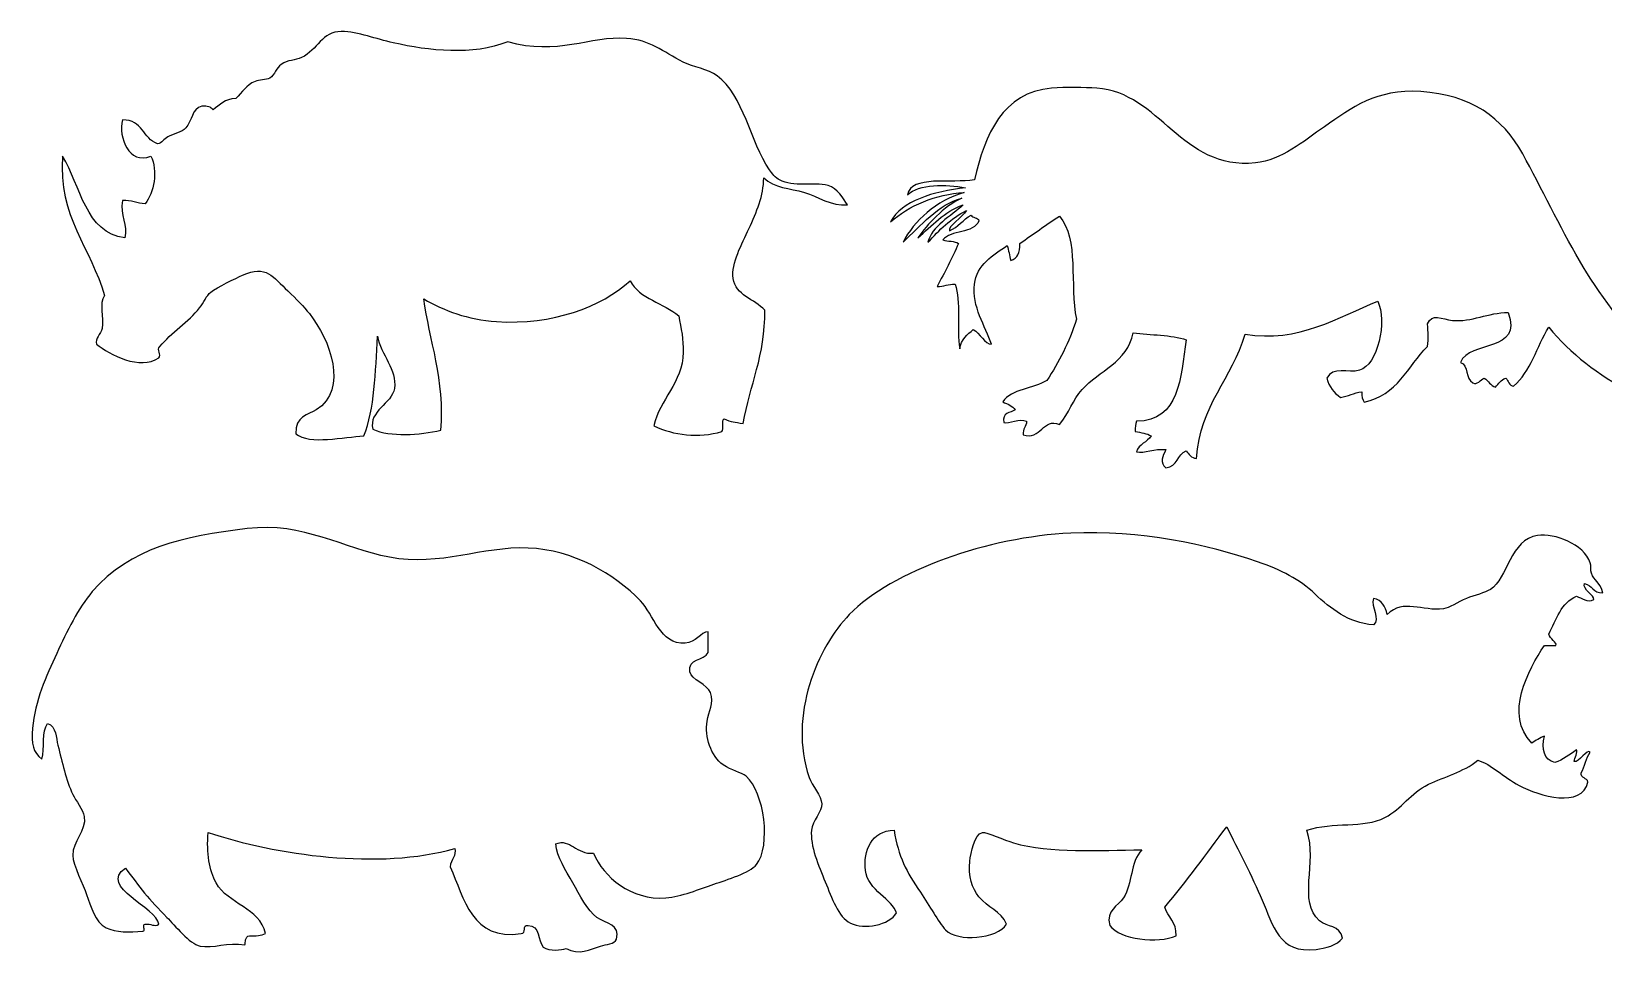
# Model space of a CAD drawing. Header units: centimetres. Extents: x -64 to 65, y -66 to 66.
# Drawn here: x -37.47 to -20.55, y 0.87 to 10.82 of the extents above; entities that cross this region are included whole.
import ezdxf

# ---------------------------------------------------------------- set-up
doc = ezdxf.new("R2010")
doc.units = ezdxf.units.CM
doc.header["$MEASUREMENT"] = 0
doc.layers.add('Layer 1', color=7, linetype='Continuous')

msp = doc.modelspace()

# ---------------------------------------------------------------- linework, layer by layer
at = {"layer": 'Layer 1'}
for points, knots in [([(-28.68798, 8.95249), (-28.86327, 8.93744), (-29.01112, 9.04306), (-29.15124, 9.08655), (-29.15124, 9.08655), (-29.31287, 9.13674), (-29.47483, 9.12925), (-29.59008, 9.24501), (-29.59008, 9.24501), (-29.59008, 9.048), (-29.66665, 8.8775), (-29.74854, 8.69648), (-29.74854, 8.69648), (-29.82231, 8.53339), (-29.94222, 8.3254), (-29.91922, 8.16009), (-29.91922, 8.16009), (-29.89419, 7.98009), (-29.68946, 7.93919), (-29.57791, 7.81878), (-29.57791, 7.81878), (-29.57235, 7.32967), (-29.74108, 7.01484), (-29.8095, 6.59977), (-29.8095, 6.59977), (-29.9043, 6.61522), (-29.93854, 6.61641), (-30.01675, 6.64851), (-30.01675, 6.64851), (-30.04924, 6.62816), (-30.00998, 6.53609), (-30.04112, 6.51442), (-30.04112, 6.51442), (-30.28901, 6.43706), (-30.5629, 6.47468), (-30.77256, 6.57538), (-30.77256, 6.57538), (-30.71067, 6.86084), (-30.46197, 7.03364), (-30.45562, 7.36775), (-30.45562, 7.36775), (-30.45311, 7.49962), (-30.47808, 7.62294), (-30.50438, 7.75783), (-30.50438, 7.75783), (-30.66699, 7.89594), (-30.92285, 7.94074), (-31.02857, 8.13573), (-31.02857, 8.13573), (-31.33459, 7.85487), (-31.86029, 7.6562), (-32.46703, 7.69687), (-32.46703, 7.69687), (-32.77659, 7.71764), (-33.03128, 7.81429), (-33.24721, 7.94068), (-33.24721, 7.94068), (-33.19138, 7.5174), (-33.0167, 7.05478), (-33.06436, 6.52659), (-33.06436, 6.52659), (-33.29177, 6.47555), (-33.60736, 6.45267), (-33.7958, 6.53881), (-33.7958, 6.53881), (-33.84472, 6.73635), (-33.59046, 6.81202), (-33.56418, 6.97767), (-33.56418, 6.97767), (-33.53248, 7.17727), (-33.70859, 7.34348), (-33.74703, 7.5384), (-33.74703, 7.5384), (-33.76534, 7.15039), (-33.77844, 6.75711), (-33.89334, 6.46565), (-33.89334, 6.46565), (-34.1026, 6.45808), (-34.47831, 6.36606), (-34.62475, 6.49004), (-34.62475, 6.49004), (-34.63769, 6.68091), (-34.48912, 6.6921), (-34.40533, 6.74602), (-34.40533, 6.74602), (-34.05695, 6.97007), (-34.25605, 7.50162), (-34.47846, 7.78221), (-34.47846, 7.78221), (-34.53759, 7.85685), (-34.61911, 7.93839), (-34.71008, 8.026), (-34.71008, 8.026), (-34.86682, 8.177), (-34.9449, 8.31019), (-35.19771, 8.19668), (-35.19771, 8.19668), (-35.26595, 8.16607), (-35.47587, 8.06238), (-35.53905, 8.01385), (-35.53905, 8.01385), (-35.59033, 7.97443), (-35.61401, 7.90169), (-35.66094, 7.84314), (-35.66094, 7.84314), (-35.77738, 7.69807), (-35.96704, 7.57459), (-36.08763, 7.42867), (-36.08763, 7.42867), (-36.12504, 7.39412), (-36.06705, 7.33662), (-36.0998, 7.30678), (-36.0998, 7.30678), (-36.29869, 7.16676), (-36.62876, 7.34136), (-36.77028, 7.45307), (-36.77028, 7.45307), (-36.79071, 7.51866), (-36.72276, 7.55605), (-36.70932, 7.62375), (-36.70932, 7.62375), (-36.68506, 7.74607), (-36.74525, 7.8882), (-36.68493, 7.97723), (-36.68493, 7.97723), (-36.82352, 8.48073), (-37.18589, 8.8253), (-37.13599, 9.47668), (-37.13599, 9.47668), (-36.94187, 9.16278), (-36.88604, 8.64589), (-36.46551, 8.59895), (-36.46551, 8.59895), (-36.42995, 8.72809), (-36.5175, 8.83943), (-36.48988, 9.00125), (-36.48988, 9.00125), (-36.39362, 9.00403), (-36.33587, 8.96836), (-36.24609, 8.96468), (-36.24609, 8.96468), (-36.14923, 9.07893), (-36.1066, 9.3225), (-36.18513, 9.47668), (-36.18513, 9.47668), (-36.42169, 9.37952), (-36.53671, 9.68258), (-36.48988, 9.86676), (-36.48988, 9.86676), (-36.27078, 9.87454), (-36.27311, 9.66094), (-36.11198, 9.61078), (-36.11198, 9.61078), (-36.06515, 9.6175), (-36.04613, 9.65756), (-36.00228, 9.68391), (-36.00228, 9.68391), (-35.94283, 9.71968), (-35.85303, 9.73106), (-35.80723, 9.78146), (-35.80723, 9.78146), (-35.73981, 9.8556), (-35.7454, 9.98863), (-35.63655, 10.01308), (-35.63655, 10.01308), (-35.57384, 10.023), (-35.54074, 10.00324), (-35.51466, 9.97651), (-35.51466, 9.97651), (-35.44298, 10.02673), (-35.38679, 10.09245), (-35.27085, 10.09843), (-35.27085, 10.09843), (-35.20193, 10.16505), (-35.1592, 10.23937), (-35.06363, 10.28126), (-35.06363, 10.28126), (-35.01667, 10.30187), (-34.94901, 10.29187), (-34.90514, 10.31785), (-34.90514, 10.31785), (-34.85254, 10.34899), (-34.83018, 10.43107), (-34.78322, 10.46414), (-34.78322, 10.46414), (-34.70903, 10.51629), (-34.63275, 10.50343), (-34.5638, 10.53727), (-34.5638, 10.53727), (-34.39037, 10.62239), (-34.3402, 10.81887), (-34.13713, 10.81765), (-34.13713, 10.81765), (-33.9492, 10.81654), (-33.75936, 10.73579), (-33.57637, 10.69576), (-33.57637, 10.69576), (-33.19034, 10.61133), (-32.72285, 10.55505), (-32.34516, 10.70796), (-32.34516, 10.70796), (-31.81684, 10.55162), (-31.45463, 10.77202), (-31.06516, 10.74455), (-31.06516, 10.74455), (-30.8151, 10.7269), (-30.67731, 10.60202), (-30.45564, 10.48854), (-30.45564, 10.48854), (-30.35015, 10.43454), (-30.19122, 10.41745), (-30.08993, 10.34228), (-30.08993, 10.34228), (-29.80847, 10.13326), (-29.73319, 9.63047), (-29.52917, 9.33046), (-29.52917, 9.33046), (-29.50224, 9.29088), (-29.46059, 9.24283), (-29.41945, 9.22076), (-29.41945, 9.22076), (-29.26771, 9.13919), (-29.06311, 9.20298), (-28.89526, 9.15983), (-28.89526, 9.15983), (-28.79881, 9.13492), (-28.72981, 9.01478), (-28.68798, 8.95249)], [0, 0, 0, 0, 0.01724138, 0.01724138, 0.01724138, 0.01724138, 0.03448276, 0.03448276, 0.03448276, 0.03448276, 0.05172414, 0.05172414, 0.05172414, 0.05172414, 0.06896552, 0.06896552, 0.06896552, 0.06896552, 0.0862069, 0.0862069, 0.0862069, 0.0862069, 0.10344828, 0.10344828, 0.10344828, 0.10344828, 0.12068966, 0.12068966, 0.12068966, 0.12068966, 0.13793103, 0.13793103, 0.13793103, 0.13793103, 0.15517241, 0.15517241, 0.15517241, 0.15517241, 0.17241379, 0.17241379, 0.17241379, 0.17241379, 0.18965517, 0.18965517, 0.18965517, 0.18965517, 0.20689655, 0.20689655, 0.20689655, 0.20689655, 0.22413793, 0.22413793, 0.22413793, 0.22413793, 0.24137931, 0.24137931, 0.24137931, 0.24137931, 0.25862069, 0.25862069, 0.25862069, 0.25862069, 0.27586207, 0.27586207, 0.27586207, 0.27586207, 0.29310345, 0.29310345, 0.29310345, 0.29310345, 0.31034483, 0.31034483, 0.31034483, 0.31034483, 0.32758621, 0.32758621, 0.32758621, 0.32758621, 0.34482759, 0.34482759, 0.34482759, 0.34482759, 0.36206897, 0.36206897, 0.36206897, 0.36206897, 0.37931034, 0.37931034, 0.37931034, 0.37931034, 0.39655172, 0.39655172, 0.39655172, 0.39655172, 0.4137931, 0.4137931, 0.4137931, 0.4137931, 0.43103448, 0.43103448, 0.43103448, 0.43103448, 0.44827586, 0.44827586, 0.44827586, 0.44827586, 0.46551724, 0.46551724, 0.46551724, 0.46551724, 0.48275862, 0.48275862, 0.48275862, 0.48275862, 0.5, 0.5, 0.5, 0.5, 0.51724138, 0.51724138, 0.51724138, 0.51724138, 0.53448276, 0.53448276, 0.53448276, 0.53448276, 0.55172414, 0.55172414, 0.55172414, 0.55172414, 0.56896552, 0.56896552, 0.56896552, 0.56896552, 0.5862069, 0.5862069, 0.5862069, 0.5862069, 0.60344828, 0.60344828, 0.60344828, 0.60344828, 0.62068966, 0.62068966, 0.62068966, 0.62068966, 0.63793103, 0.63793103, 0.63793103, 0.63793103, 0.65517241, 0.65517241, 0.65517241, 0.65517241, 0.67241379, 0.67241379, 0.67241379, 0.67241379, 0.68965517, 0.68965517, 0.68965517, 0.68965517, 0.70689655, 0.70689655, 0.70689655, 0.70689655, 0.72413793, 0.72413793, 0.72413793, 0.72413793, 0.74137931, 0.74137931, 0.74137931, 0.74137931, 0.75862069, 0.75862069, 0.75862069, 0.75862069, 0.77586207, 0.77586207, 0.77586207, 0.77586207, 0.79310345, 0.79310345, 0.79310345, 0.79310345, 0.81034483, 0.81034483, 0.81034483, 0.81034483, 0.82758621, 0.82758621, 0.82758621, 0.82758621, 0.84482759, 0.84482759, 0.84482759, 0.84482759, 0.86206897, 0.86206897, 0.86206897, 0.86206897, 0.87931034, 0.87931034, 0.87931034, 0.87931034, 0.89655172, 0.89655172, 0.89655172, 0.89655172, 0.9137931, 0.9137931, 0.9137931, 0.9137931, 0.93103448, 0.93103448, 0.93103448, 0.93103448, 0.94827586, 0.94827586, 0.94827586, 0.94827586, 0.96551724, 0.96551724, 0.96551724, 0.96551724, 1, 1, 1, 1]), ([(-27.408, 8.89153), (-27.5781, 8.80967), (-27.7001, 8.67973), (-27.82247, 8.55016), (-27.82247, 8.55016), (-27.78432, 8.72336), (-27.57323, 8.82916), (-27.44457, 8.95249), (-27.44457, 8.95249), (-27.65333, 8.88084), (-27.7767, 8.72381), (-27.9322, 8.59895), (-27.9322, 8.59895), (-27.82488, 8.74362), (-27.65952, 8.93579), (-27.45677, 9.02564), (-27.45677, 9.02564), (-27.71344, 8.96127), (-27.90243, 8.72362), (-28.09066, 8.55016), (-28.09066, 8.55016), (-27.97342, 8.78241), (-27.734, 8.99807), (-27.43238, 9.08655), (-27.43238, 9.08655), (-27.73676, 9.06988), (-28.0342, 8.94066), (-28.22478, 8.76961), (-28.22478, 8.76961), (-28.10802, 8.99424), (-27.76493, 9.09806), (-27.42021, 9.13534), (-27.42021, 9.13534), (-27.6232, 9.18048), (-27.92435, 9.17619), (-28.0419, 9.06221), (-28.0419, 9.06221), (-28.00782, 9.27197), (-27.56933, 9.18289), (-27.32266, 9.22067), (-27.32266, 9.22067), (-27.20884, 9.71063), (-27.01752, 10.16447), (-26.49369, 10.2081), (-26.49369, 10.2081), (-26.33732, 10.22112), (-26.14256, 10.21725), (-26.00609, 10.2081), (-26.00609, 10.2081), (-25.32246, 10.16225), (-25.09709, 9.32169), (-24.29945, 9.40353), (-24.29945, 9.40353), (-24.01719, 9.43248), (-23.78322, 9.63747), (-23.55584, 9.79363), (-23.55584, 9.79363), (-23.25726, 9.9986), (-23.00379, 10.20159), (-22.51965, 10.17151), (-22.51965, 10.17151), (-21.98001, 10.13799), (-21.6392, 9.89142), (-21.4225, 9.50103), (-21.4225, 9.50103), (-21.21774, 9.13217), (-21.02486, 8.71741), (-20.81298, 8.35512), (-20.81298, 8.35512), (-20.60131, 7.99314), (-20.33271, 7.64437), (-20.06937, 7.34333), (-20.06937, 7.34333), (-19.78825, 7.02191), (-19.43799, 6.82739), (-19.16727, 6.49002), (-19.16727, 6.49002), (-19.91988, 6.72889), (-20.67979, 7.0661), (-21.14212, 7.6359), (-21.14212, 7.6359), (-21.27097, 7.42749), (-21.33738, 7.15663), (-21.52002, 7.00201), (-21.52002, 7.00201), (-21.5714, 7.00754), (-21.57423, 7.06159), (-21.60535, 7.08734), (-21.60535, 7.08734), (-21.65872, 7.0716), (-21.682, 7.02582), (-21.71507, 6.98981), (-21.71507, 6.98981), (-21.77042, 7.00759), (-21.79034, 7.06085), (-21.83696, 7.08734), (-21.83696, 7.08734), (-21.87403, 7.07517), (-21.91607, 7.00455), (-21.95885, 7.03858), (-21.95885, 7.03858), (-22.03817, 7.0771), (-22.00499, 7.22815), (-22.09294, 7.258), (-22.09294, 7.258), (-21.99396, 7.49856), (-21.41582, 7.35711), (-21.58094, 7.79439), (-21.58094, 7.79439), (-21.79263, 7.79423), (-21.9734, 7.6902), (-22.17826, 7.70904), (-22.17826, 7.70904), (-22.29407, 7.7197), (-22.39861, 7.79297), (-22.44647, 7.67247), (-22.44647, 7.67247), (-22.44269, 7.57465), (-22.43168, 7.52153), (-22.44647, 7.42868), (-22.44647, 7.42868), (-22.65885, 7.21434), (-22.77178, 6.90065), (-23.12915, 6.83133), (-23.12915, 6.83133), (-23.14674, 6.85845), (-23.15976, 6.89012), (-23.15354, 6.94103), (-23.15354, 6.94103), (-23.2395, 6.92949), (-23.30046, 6.8929), (-23.38513, 6.8801), (-23.38513, 6.8801), (-23.45181, 6.93127), (-23.50864, 6.99226), (-23.53142, 7.08735), (-23.53142, 7.08735), (-23.46342, 7.2203), (-23.3034, 7.13699), (-23.17788, 7.17268), (-23.17788, 7.17268), (-22.98373, 7.22785), (-22.87837, 7.70227), (-22.98286, 7.91629), (-22.98286, 7.91629), (-23.39664, 7.74677), (-23.84249, 7.4633), (-24.40912, 7.56278), (-24.40912, 7.56278), (-24.54713, 7.07907), (-24.89471, 6.80493), (-24.93331, 6.22182), (-24.93331, 6.22182), (-24.98863, 6.23153), (-25.0162, 6.26894), (-25.04303, 6.30715), (-25.04303, 6.30715), (-25.13899, 6.26905), (-25.13844, 6.13438), (-25.26245, 6.1243), (-25.26245, 6.1243), (-25.32995, 6.17759), (-25.29661, 6.24873), (-25.26245, 6.31935), (-25.26245, 6.31935), (-25.38508, 6.33478), (-25.49161, 6.27437), (-25.57939, 6.29501), (-25.57939, 6.29501), (-25.55375, 6.37904), (-25.46342, 6.39846), (-25.4209, 6.46567), (-25.4209, 6.46567), (-25.46503, 6.49467), (-25.5312, 6.50165), (-25.59158, 6.51443), (-25.59158, 6.51443), (-25.59536, 6.55883), (-25.58962, 6.59375), (-25.57938, 6.62413), (-25.57938, 6.62413), (-25.1139, 6.63), (-25.10313, 7.09062), (-25.04302, 7.50186), (-25.04302, 7.50186), (-25.20582, 7.55441), (-25.42405, 7.55155), (-25.61598, 7.57502), (-25.61598, 7.57502), (-25.67657, 7.25778), (-25.98227, 7.16915), (-26.16451, 6.96547), (-26.16451, 6.96547), (-26.2654, 6.85276), (-26.30302, 6.71721), (-26.40832, 6.58759), (-26.40832, 6.58759), (-26.58041, 6.66932), (-26.61083, 6.41289), (-26.79842, 6.47789), (-26.79842, 6.47789), (-26.80551, 6.54589), (-26.76199, 6.56335), (-26.76185, 6.62415), (-26.76185, 6.62415), (-26.83075, 6.66135), (-26.9541, 6.59132), (-27.00564, 6.61198), (-27.00564, 6.61198), (-27.02689, 6.71855), (-26.93793, 6.71493), (-26.88375, 6.74607), (-26.88375, 6.74607), (-26.91455, 6.78843), (-26.9641, 6.812), (-27.01784, 6.8314), (-27.01784, 6.8314), (-26.92576, 6.97502), (-26.68685, 6.97176), (-26.54241, 7.06302), (-26.54241, 7.06302), (-26.4143, 7.25995), (-26.30235, 7.47312), (-26.22547, 7.72128), (-26.22547, 7.72128), (-26.30096, 8.09035), (-26.19375, 8.58795), (-26.40835, 8.83065), (-26.40835, 8.83065), (-26.55519, 8.73775), (-26.69119, 8.63399), (-26.83502, 8.53805), (-26.83502, 8.53805), (-26.82846, 8.43809), (-26.8592, 8.37533), (-26.93255, 8.3552), (-26.93255, 8.3552), (-26.94514, 8.40761), (-26.95459, 8.46318), (-26.96912, 8.51369), (-26.96912, 8.51369), (-27.12343, 8.41698), (-27.29585, 8.30739), (-27.32266, 8.09919), (-27.32266, 8.09919), (-27.35327, 7.86144), (-27.20275, 7.64323), (-27.13981, 7.4531), (-27.13981, 7.4531), (-27.21106, 7.45106), (-27.26332, 7.57325), (-27.33483, 7.61156), (-27.33483, 7.61156), (-27.39836, 7.55724), (-27.46434, 7.50538), (-27.48112, 7.40431), (-27.48112, 7.40431), (-27.51485, 7.61846), (-27.46535, 7.91583), (-27.52988, 8.09919), (-27.52988, 8.09919), (-27.60492, 8.1011), (-27.64987, 8.07289), (-27.72493, 8.07482), (-27.72493, 8.07482), (-27.64243, 8.22394), (-27.56353, 8.37668), (-27.49331, 8.53803), (-27.49331, 8.53803), (-27.53731, 8.56311), (-27.60856, 8.56094), (-27.66399, 8.57462), (-27.66399, 8.57462), (-27.578, 8.6877), (-27.32879, 8.63762), (-27.27389, 8.78184), (-27.27389, 8.78184), (-27.28532, 8.8192), (-27.34146, 8.81179), (-27.35922, 8.8428), (-27.35922, 8.8428), (-27.44381, 8.7933), (-27.49916, 8.71456), (-27.59084, 8.67214), (-27.59084, 8.67214), (-27.60872, 8.72805), (-27.45068, 8.81523), (-27.408, 8.89153)], [0, 0, 0, 0, 0.01369863, 0.01369863, 0.01369863, 0.01369863, 0.02739726, 0.02739726, 0.02739726, 0.02739726, 0.04109589, 0.04109589, 0.04109589, 0.04109589, 0.05479452, 0.05479452, 0.05479452, 0.05479452, 0.06849315, 0.06849315, 0.06849315, 0.06849315, 0.08219178, 0.08219178, 0.08219178, 0.08219178, 0.09589041, 0.09589041, 0.09589041, 0.09589041, 0.10958904, 0.10958904, 0.10958904, 0.10958904, 0.12328767, 0.12328767, 0.12328767, 0.12328767, 0.1369863, 0.1369863, 0.1369863, 0.1369863, 0.15068493, 0.15068493, 0.15068493, 0.15068493, 0.16438356, 0.16438356, 0.16438356, 0.16438356, 0.17808219, 0.17808219, 0.17808219, 0.17808219, 0.19178082, 0.19178082, 0.19178082, 0.19178082, 0.20547945, 0.20547945, 0.20547945, 0.20547945, 0.21917808, 0.21917808, 0.21917808, 0.21917808, 0.23287671, 0.23287671, 0.23287671, 0.23287671, 0.24657534, 0.24657534, 0.24657534, 0.24657534, 0.26027397, 0.26027397, 0.26027397, 0.26027397, 0.2739726, 0.2739726, 0.2739726, 0.2739726, 0.28767123, 0.28767123, 0.28767123, 0.28767123, 0.30136986, 0.30136986, 0.30136986, 0.30136986, 0.31506849, 0.31506849, 0.31506849, 0.31506849, 0.32876712, 0.32876712, 0.32876712, 0.32876712, 0.34246575, 0.34246575, 0.34246575, 0.34246575, 0.35616438, 0.35616438, 0.35616438, 0.35616438, 0.36986301, 0.36986301, 0.36986301, 0.36986301, 0.38356164, 0.38356164, 0.38356164, 0.38356164, 0.39726027, 0.39726027, 0.39726027, 0.39726027, 0.4109589, 0.4109589, 0.4109589, 0.4109589, 0.42465753, 0.42465753, 0.42465753, 0.42465753, 0.43835616, 0.43835616, 0.43835616, 0.43835616, 0.45205479, 0.45205479, 0.45205479, 0.45205479, 0.46575342, 0.46575342, 0.46575342, 0.46575342, 0.47945205, 0.47945205, 0.47945205, 0.47945205, 0.49315068, 0.49315068, 0.49315068, 0.49315068, 0.50684932, 0.50684932, 0.50684932, 0.50684932, 0.52054795, 0.52054795, 0.52054795, 0.52054795, 0.53424658, 0.53424658, 0.53424658, 0.53424658, 0.54794521, 0.54794521, 0.54794521, 0.54794521, 0.56164384, 0.56164384, 0.56164384, 0.56164384, 0.57534247, 0.57534247, 0.57534247, 0.57534247, 0.5890411, 0.5890411, 0.5890411, 0.5890411, 0.60273973, 0.60273973, 0.60273973, 0.60273973, 0.61643836, 0.61643836, 0.61643836, 0.61643836, 0.63013699, 0.63013699, 0.63013699, 0.63013699, 0.64383562, 0.64383562, 0.64383562, 0.64383562, 0.65753425, 0.65753425, 0.65753425, 0.65753425, 0.67123288, 0.67123288, 0.67123288, 0.67123288, 0.68493151, 0.68493151, 0.68493151, 0.68493151, 0.69863014, 0.69863014, 0.69863014, 0.69863014, 0.71232877, 0.71232877, 0.71232877, 0.71232877, 0.7260274, 0.7260274, 0.7260274, 0.7260274, 0.73972603, 0.73972603, 0.73972603, 0.73972603, 0.75342466, 0.75342466, 0.75342466, 0.75342466, 0.76712329, 0.76712329, 0.76712329, 0.76712329, 0.78082192, 0.78082192, 0.78082192, 0.78082192, 0.79452055, 0.79452055, 0.79452055, 0.79452055, 0.80821918, 0.80821918, 0.80821918, 0.80821918, 0.82191781, 0.82191781, 0.82191781, 0.82191781, 0.83561644, 0.83561644, 0.83561644, 0.83561644, 0.84931507, 0.84931507, 0.84931507, 0.84931507, 0.8630137, 0.8630137, 0.8630137, 0.8630137, 0.87671233, 0.87671233, 0.87671233, 0.87671233, 0.89041096, 0.89041096, 0.89041096, 0.89041096, 0.90410959, 0.90410959, 0.90410959, 0.90410959, 0.91780822, 0.91780822, 0.91780822, 0.91780822, 0.93150685, 0.93150685, 0.93150685, 0.93150685, 0.94520548, 0.94520548, 0.94520548, 0.94520548, 0.95890411, 0.95890411, 0.95890411, 0.95890411, 0.97260274, 0.97260274, 0.97260274, 0.97260274, 1, 1, 1, 1]), ([(-30.18689, 4.35872), (-30.18689, 4.28466), (-30.18689, 4.21063), (-30.18689, 4.13658), (-30.18689, 4.13658), (-30.23674, 4.0394), (-30.41163, 4.0771), (-30.38435, 3.92674), (-30.38435, 3.92674), (-30.36945, 3.84475), (-30.19266, 3.78992), (-30.16221, 3.7046), (-30.16221, 3.7046), (-30.11996, 3.58623), (-30.18266, 3.50807), (-30.19923, 3.39602), (-30.19923, 3.39602), (-30.22373, 3.23021), (-30.1606, 3.02248), (-30.02646, 2.92699), (-30.02646, 2.92699), (-29.9351, 2.86196), (-29.83263, 2.84971), (-29.7796, 2.80359), (-29.7796, 2.80359), (-29.58227, 2.63193), (-29.50787, 2.05641), (-29.66853, 1.85323), (-29.66853, 1.85323), (-29.73716, 1.76647), (-29.98495, 1.68982), (-30.1252, 1.64342), (-30.1252, 1.64342), (-30.2817, 1.59161), (-30.47636, 1.50761), (-30.64357, 1.49528), (-30.64357, 1.49528), (-31.01502, 1.46797), (-31.31564, 1.71917), (-31.42113, 1.97661), (-31.42113, 1.97661), (-31.60732, 1.9555), (-31.67262, 2.14301), (-31.82843, 2.07538), (-31.82843, 2.07538), (-31.81652, 1.93356), (-31.72074, 1.79545), (-31.6433, 1.65575), (-31.6433, 1.65575), (-31.57237, 1.5278), (-31.48966, 1.36063), (-31.38411, 1.28547), (-31.38411, 1.28547), (-31.28489, 1.21483), (-31.13164, 1.21255), (-31.1743, 1.05097), (-31.1743, 1.05097), (-31.19687, 0.99189), (-31.28442, 0.99811), (-31.3471, 0.97691), (-31.3471, 0.97691), (-31.46108, 0.93839), (-31.57181, 0.8746), (-31.71738, 0.95222), (-31.71738, 0.95222), (-31.76633, 0.93145), (-31.89021, 0.91891), (-31.96424, 0.96455), (-31.96424, 0.96455), (-32.02123, 1.03924), (-31.99676, 1.19535), (-32.12468, 1.19902), (-32.12468, 1.19902), (-32.19247, 1.21333), (-32.14085, 1.10827), (-32.19874, 1.11263), (-32.19874, 1.11263), (-32.73039, 1.02608), (-32.81249, 1.49397), (-32.96397, 1.82849), (-32.96397, 1.82849), (-32.95833, 1.90953), (-32.89256, 1.95282), (-32.9146, 2.02598), (-32.9146, 2.02598), (-33.72169, 1.79479), (-34.8428, 1.95589), (-35.56819, 2.19878), (-35.56819, 2.19878), (-35.58737, 1.9764), (-35.5562, 1.79058), (-35.48178, 1.65575), (-35.48178, 1.65575), (-35.35391, 1.42405), (-35.01537, 1.39201), (-34.95108, 1.11267), (-34.95108, 1.11267), (-34.99545, 1.09124), (-35.05416, 1.08415), (-35.12385, 1.08798), (-35.12385, 1.08798), (-35.17775, 1.07668), (-35.16343, 1.01628), (-35.17322, 0.98924), (-35.17322, 0.98924), (-35.35515, 1.02282), (-35.51803, 0.94831), (-35.65458, 0.97691), (-35.65458, 0.97691), (-35.76772, 1.00062), (-35.92784, 1.20083), (-36.01251, 1.28547), (-36.01251, 1.28547), (-36.19732, 1.47028), (-36.31842, 1.62176), (-36.4568, 1.81617), (-36.4568, 1.81617), (-36.75832, 1.61051), (-36.11406, 1.39326), (-36.09887, 1.21144), (-36.09887, 1.21144), (-36.1416, 1.17776), (-36.18719, 1.22364), (-36.24698, 1.21144), (-36.24698, 1.21144), (-36.28191, 1.21345), (-36.23671, 1.13535), (-36.27167, 1.13738), (-36.27167, 1.13738), (-36.41589, 1.12153), (-36.56107, 1.12283), (-36.66661, 1.1744), (-36.66661, 1.1744), (-36.78551, 1.2325), (-36.83084, 1.40504), (-36.87642, 1.53233), (-36.87642, 1.53233), (-36.9128, 1.63393), (-37.02218, 1.84808), (-37.02453, 1.95196), (-37.02453, 1.95196), (-37.02794, 2.10396), (-36.87911, 2.2116), (-36.9011, 2.37162), (-36.9011, 2.37162), (-36.91078, 2.442), (-36.99646, 2.54505), (-37.02453, 2.60609), (-37.02453, 2.60609), (-37.09748, 2.76484), (-37.13986, 2.95611), (-37.18497, 3.13682), (-37.18497, 3.13682), (-37.20484, 3.21643), (-37.1995, 3.34023), (-37.29604, 3.37135), (-37.29604, 3.37135), (-37.36213, 3.28936), (-37.32578, 3.10489), (-37.35777, 2.98874), (-37.35777, 2.98874), (-37.4567, 3.06481), (-37.46964, 3.14492), (-37.45651, 3.32201), (-37.45651, 3.32201), (-37.43511, 3.61101), (-37.30826, 3.88316), (-37.19732, 4.12423), (-37.19732, 4.12423), (-37.08905, 4.35947), (-36.96515, 4.61667), (-36.81471, 4.79072), (-36.81471, 4.79072), (-36.40717, 5.26231), (-35.83924, 5.38654), (-35.1485, 5.46956), (-35.1485, 5.46956), (-34.54364, 5.54224), (-34.10699, 5.25191), (-33.61804, 5.16098), (-33.61804, 5.16098), (-33.06228, 5.05761), (-32.62506, 5.28025), (-32.12463, 5.25972), (-32.12463, 5.25972), (-31.64007, 5.23985), (-31.19729, 4.98339), (-30.91509, 4.69198), (-30.91509, 4.69198), (-30.777, 4.54937), (-30.70623, 4.21806), (-30.43376, 4.23534), (-30.43376, 4.23534), (-30.32313, 4.2423), (-30.26757, 4.35562), (-30.18689, 4.35872)], [0, 0, 0, 0, 0.02, 0.02, 0.02, 0.02, 0.04, 0.04, 0.04, 0.04, 0.06, 0.06, 0.06, 0.06, 0.08, 0.08, 0.08, 0.08, 0.1, 0.1, 0.1, 0.1, 0.12, 0.12, 0.12, 0.12, 0.14, 0.14, 0.14, 0.14, 0.16, 0.16, 0.16, 0.16, 0.18, 0.18, 0.18, 0.18, 0.2, 0.2, 0.2, 0.2, 0.22, 0.22, 0.22, 0.22, 0.24, 0.24, 0.24, 0.24, 0.26, 0.26, 0.26, 0.26, 0.28, 0.28, 0.28, 0.28, 0.3, 0.3, 0.3, 0.3, 0.32, 0.32, 0.32, 0.32, 0.34, 0.34, 0.34, 0.34, 0.36, 0.36, 0.36, 0.36, 0.38, 0.38, 0.38, 0.38, 0.4, 0.4, 0.4, 0.4, 0.42, 0.42, 0.42, 0.42, 0.44, 0.44, 0.44, 0.44, 0.46, 0.46, 0.46, 0.46, 0.48, 0.48, 0.48, 0.48, 0.5, 0.5, 0.5, 0.5, 0.52, 0.52, 0.52, 0.52, 0.54, 0.54, 0.54, 0.54, 0.56, 0.56, 0.56, 0.56, 0.58, 0.58, 0.58, 0.58, 0.6, 0.6, 0.6, 0.6, 0.62, 0.62, 0.62, 0.62, 0.64, 0.64, 0.64, 0.64, 0.66, 0.66, 0.66, 0.66, 0.68, 0.68, 0.68, 0.68, 0.7, 0.7, 0.7, 0.7, 0.72, 0.72, 0.72, 0.72, 0.74, 0.74, 0.74, 0.74, 0.76, 0.76, 0.76, 0.76, 0.78, 0.78, 0.78, 0.78, 0.8, 0.8, 0.8, 0.8, 0.82, 0.82, 0.82, 0.82, 0.84, 0.84, 0.84, 0.84, 0.86, 0.86, 0.86, 0.86, 0.88, 0.88, 0.88, 0.88, 0.9, 0.9, 0.9, 0.9, 0.92, 0.92, 0.92, 0.92, 0.94, 0.94, 0.94, 0.94, 0.96, 0.96, 0.96, 0.96, 1, 1, 1, 1]), ([(-20.8438, 3.08745), (-20.82449, 3.06732), (-20.86513, 3.00244), (-20.86849, 2.96402), (-20.86849, 2.96402), (-20.8183, 2.94068), (-20.72977, 3.11047), (-20.69569, 3.06279), (-20.69569, 3.06279), (-20.74022, 3.00032), (-20.75583, 2.90899), (-20.79443, 2.84062), (-20.79443, 2.84062), (-20.79626, 2.78119), (-20.73159, 2.78826), (-20.7204, 2.74188), (-20.7204, 2.74188), (-20.78628, 2.4602), (-21.24057, 2.58466), (-21.46092, 2.70486), (-21.46092, 2.70486), (-21.62991, 2.79707), (-21.76342, 2.93436), (-21.90523, 2.97638), (-21.90523, 2.97638), (-22.07089, 2.84454), (-22.25665, 2.80218), (-22.43596, 2.71719), (-22.43596, 2.71719), (-22.63323, 2.62369), (-22.72105, 2.45398), (-22.90499, 2.35926), (-22.90499, 2.35926), (-23.13086, 2.24298), (-23.46591, 2.31754), (-23.74425, 2.2235), (-23.74425, 2.2235), (-23.62884, 1.8715), (-23.84699, 1.45541), (-23.60847, 1.24846), (-23.60847, 1.24846), (-23.52531, 1.17628), (-23.39334, 1.20499), (-23.36164, 1.06333), (-23.36164, 1.06333), (-23.41707, 0.98496), (-23.54926, 0.95131), (-23.64551, 0.9399), (-23.64551, 0.9399), (-24.04874, 0.8922), (-24.11149, 1.20372), (-24.22561, 1.47063), (-24.22561, 1.47063), (-24.3365, 1.73003), (-24.48675, 2.01726), (-24.60822, 2.26052), (-24.60822, 2.26052), (-24.827, 1.96916), (-25.0379, 1.66992), (-25.27471, 1.39658), (-25.27471, 1.39658), (-25.24174, 1.28561), (-25.1458, 1.23749), (-25.15128, 1.08802), (-25.15128, 1.08802), (-25.34638, 0.99941), (-25.75757, 1.04608), (-25.86714, 1.19907), (-25.86714, 1.19907), (-25.91066, 1.36703), (-25.77753, 1.40283), (-25.71903, 1.4953), (-25.71903, 1.4953), (-25.62084, 1.65061), (-25.64632, 1.87733), (-25.52154, 2.01367), (-25.52154, 2.01367), (-25.98435, 2.00766), (-26.50275, 1.97179), (-26.90388, 2.08773), (-26.90388, 2.08773), (-26.9945, 2.11398), (-27.19161, 2.20727), (-27.23712, 2.19883), (-27.23712, 2.19883), (-27.32046, 2.18338), (-27.36251, 1.97624), (-27.37288, 1.89027), (-27.37288, 1.89027), (-27.39262, 1.72681), (-27.34714, 1.60039), (-27.27416, 1.50766), (-27.27416, 1.50766), (-27.18087, 1.38923), (-27.03704, 1.35619), (-26.97793, 1.21146), (-26.97793, 1.21146), (-27.07477, 1.0544), (-27.50879, 1.018), (-27.63209, 1.14973), (-27.63209, 1.14973), (-27.71647, 1.23995), (-27.80071, 1.40733), (-27.90361, 1.557), (-27.90361, 1.557), (-28.05506, 1.77727), (-28.14012, 1.93615), (-28.18748, 2.22349), (-28.18748, 2.22349), (-28.42846, 2.22143), (-28.52168, 1.99851), (-28.49604, 1.79153), (-28.49604, 1.79153), (-28.46937, 1.57605), (-28.1987, 1.47326), (-28.1628, 1.33483), (-28.1628, 1.33483), (-28.23339, 1.19979), (-28.5125, 1.15227), (-28.65649, 1.22376), (-28.65649, 1.22376), (-28.78913, 1.28964), (-28.85562, 1.49512), (-28.92803, 1.66807), (-28.92803, 1.66807), (-28.99841, 1.83616), (-29.09308, 2.05931), (-29.07614, 2.22346), (-29.07614, 2.22346), (-29.06556, 2.32575), (-28.96343, 2.42327), (-28.96504, 2.50736), (-28.96504, 2.50736), (-28.96663, 2.58877), (-29.07077, 2.70313), (-29.1008, 2.79123), (-29.1008, 2.79123), (-29.32974, 3.46243), (-29.00505, 4.19662), (-28.66881, 4.54386), (-28.66881, 4.54386), (-28.21079, 5.0168), (-27.16905, 5.38008), (-26.28674, 5.42016), (-26.28674, 5.42016), (-25.53302, 5.45434), (-24.82232, 5.29993), (-24.27495, 5.1116), (-24.27495, 5.1116), (-24.02132, 5.02429), (-23.82516, 4.92293), (-23.65784, 4.76597), (-23.65784, 4.76597), (-23.48769, 4.6064), (-23.3033, 4.45747), (-23.02837, 4.43273), (-23.02837, 4.43273), (-22.9472, 4.49422), (-23.06457, 4.63006), (-23.02837, 4.7166), (-23.02837, 4.7166), (-22.93354, 4.70448), (-22.90214, 4.62892), (-22.88028, 4.54383), (-22.88028, 4.54383), (-22.70653, 4.71848), (-22.50346, 4.57532), (-22.2755, 4.60556), (-22.2755, 4.60556), (-22.21301, 4.61382), (-22.12469, 4.67758), (-22.02864, 4.71661), (-22.02864, 4.71661), (-21.93916, 4.75299), (-21.83237, 4.77561), (-21.76945, 4.81535), (-21.76945, 4.81535), (-21.58628, 4.93103), (-21.55458, 5.35645), (-21.26341, 5.39545), (-21.26341, 5.39545), (-21.0787, 5.42019), (-20.76647, 5.30639), (-20.69567, 5.09922), (-20.69567, 5.09922), (-20.68577, 5.07022), (-20.69652, 5.0227), (-20.68331, 4.98817), (-20.68331, 4.98817), (-20.64995, 4.90051), (-20.60288, 4.91485), (-20.55991, 4.77833), (-20.55991, 4.77833), (-20.66627, 4.77074), (-20.67246, 4.86323), (-20.75737, 4.87707), (-20.75737, 4.87707), (-20.78364, 4.81489), (-20.6468, 4.75139), (-20.65865, 4.7043), (-20.65865, 4.7043), (-20.72133, 4.67102), (-20.79343, 4.72245), (-20.84378, 4.74132), (-20.84378, 4.74132), (-21.00814, 4.67118), (-21.06391, 4.49243), (-21.13998, 4.33399), (-21.13998, 4.33399), (-21.13413, 4.28189), (-21.04626, 4.24718), (-21.06592, 4.21059), (-21.06592, 4.21059), (-21.10706, 4.21059), (-21.14821, 4.21059), (-21.18935, 4.21059), (-21.18935, 4.21059), (-21.36188, 3.955), (-21.62435, 3.46047), (-21.32511, 3.16146), (-21.32511, 3.16146), (-21.28219, 3.1885), (-21.23991, 3.21612), (-21.18935, 3.23552), (-21.18935, 3.23552), (-21.22507, 3.09878), (-21.19062, 2.97575), (-21.07828, 2.95165), (-21.07828, 2.95165), (-20.98522, 2.98204), (-20.91709, 3.03734), (-20.8438, 3.08745)], [0, 0, 0, 0, 0.01694915, 0.01694915, 0.01694915, 0.01694915, 0.03389831, 0.03389831, 0.03389831, 0.03389831, 0.05084746, 0.05084746, 0.05084746, 0.05084746, 0.06779661, 0.06779661, 0.06779661, 0.06779661, 0.08474576, 0.08474576, 0.08474576, 0.08474576, 0.10169492, 0.10169492, 0.10169492, 0.10169492, 0.11864407, 0.11864407, 0.11864407, 0.11864407, 0.13559322, 0.13559322, 0.13559322, 0.13559322, 0.15254237, 0.15254237, 0.15254237, 0.15254237, 0.16949153, 0.16949153, 0.16949153, 0.16949153, 0.18644068, 0.18644068, 0.18644068, 0.18644068, 0.20338983, 0.20338983, 0.20338983, 0.20338983, 0.22033898, 0.22033898, 0.22033898, 0.22033898, 0.23728814, 0.23728814, 0.23728814, 0.23728814, 0.25423729, 0.25423729, 0.25423729, 0.25423729, 0.27118644, 0.27118644, 0.27118644, 0.27118644, 0.28813559, 0.28813559, 0.28813559, 0.28813559, 0.30508475, 0.30508475, 0.30508475, 0.30508475, 0.3220339, 0.3220339, 0.3220339, 0.3220339, 0.33898305, 0.33898305, 0.33898305, 0.33898305, 0.3559322, 0.3559322, 0.3559322, 0.3559322, 0.37288136, 0.37288136, 0.37288136, 0.37288136, 0.38983051, 0.38983051, 0.38983051, 0.38983051, 0.40677966, 0.40677966, 0.40677966, 0.40677966, 0.42372881, 0.42372881, 0.42372881, 0.42372881, 0.44067797, 0.44067797, 0.44067797, 0.44067797, 0.45762712, 0.45762712, 0.45762712, 0.45762712, 0.47457627, 0.47457627, 0.47457627, 0.47457627, 0.49152542, 0.49152542, 0.49152542, 0.49152542, 0.50847458, 0.50847458, 0.50847458, 0.50847458, 0.52542373, 0.52542373, 0.52542373, 0.52542373, 0.54237288, 0.54237288, 0.54237288, 0.54237288, 0.55932203, 0.55932203, 0.55932203, 0.55932203, 0.57627119, 0.57627119, 0.57627119, 0.57627119, 0.59322034, 0.59322034, 0.59322034, 0.59322034, 0.61016949, 0.61016949, 0.61016949, 0.61016949, 0.62711864, 0.62711864, 0.62711864, 0.62711864, 0.6440678, 0.6440678, 0.6440678, 0.6440678, 0.66101695, 0.66101695, 0.66101695, 0.66101695, 0.6779661, 0.6779661, 0.6779661, 0.6779661, 0.69491525, 0.69491525, 0.69491525, 0.69491525, 0.71186441, 0.71186441, 0.71186441, 0.71186441, 0.72881356, 0.72881356, 0.72881356, 0.72881356, 0.74576271, 0.74576271, 0.74576271, 0.74576271, 0.76271186, 0.76271186, 0.76271186, 0.76271186, 0.77966102, 0.77966102, 0.77966102, 0.77966102, 0.79661017, 0.79661017, 0.79661017, 0.79661017, 0.81355932, 0.81355932, 0.81355932, 0.81355932, 0.83050847, 0.83050847, 0.83050847, 0.83050847, 0.84745763, 0.84745763, 0.84745763, 0.84745763, 0.86440678, 0.86440678, 0.86440678, 0.86440678, 0.88135593, 0.88135593, 0.88135593, 0.88135593, 0.89830508, 0.89830508, 0.89830508, 0.89830508, 0.91525424, 0.91525424, 0.91525424, 0.91525424, 0.93220339, 0.93220339, 0.93220339, 0.93220339, 0.94915254, 0.94915254, 0.94915254, 0.94915254, 0.96610169, 0.96610169, 0.96610169, 0.96610169, 1, 1, 1, 1])]:
    msp.add_open_spline(points, degree=3, knots=knots, dxfattribs=at)

doc.saveas('drawing.dxf')
